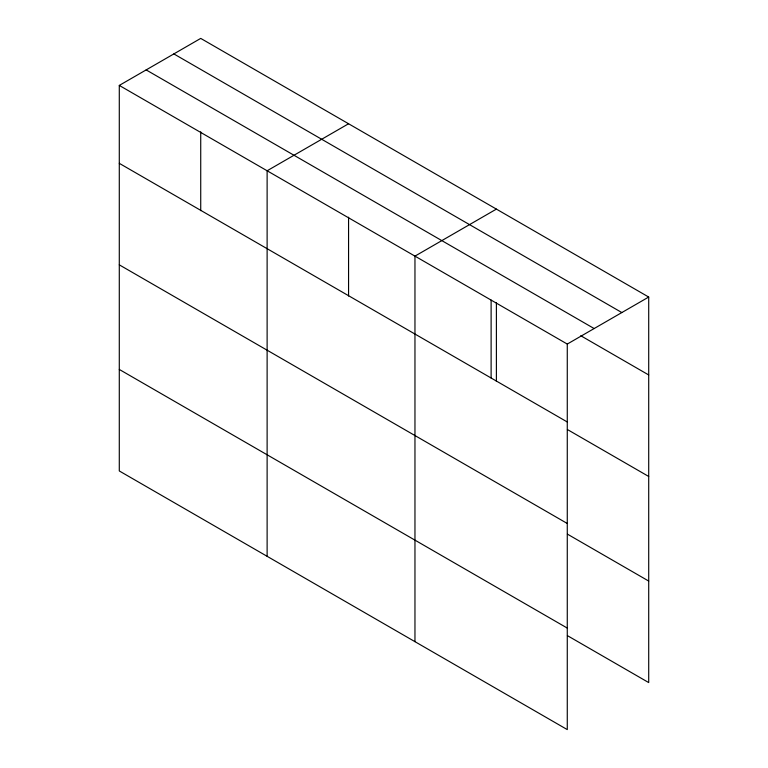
<?xml version="1.0" encoding="UTF-8"?>
<svg xmlns="http://www.w3.org/2000/svg" width="768" height="768" viewBox="0 0 768 768"><rect width="100%" height="100%" fill="white"/><g stroke="black" fill="none" stroke-linecap="round" stroke-linejoin="round"><path stroke-width="1.15" d="M119.29 85.421L567.274 344.064L567.274 729.6L119.29 470.957L119.29 85.421L200.726 38.4L648.71 297.043L648.71 682.579L567.408 635.635M348.566 123.754L267.12 170.774L267.12 556.31M496.397 209.107L414.96 256.128L414.96 641.664M567.274 344.064L648.71 297.043M173.856 53.914L621.84 312.557M146.16 69.907L594.144 328.55M580.79 335.741L648.71 374.957M119.29 163.334L567.274 421.978M567.408 429.533L648.71 476.467M119.29 264.845L567.274 523.488M567.408 534.125L648.71 581.059M119.29 369.437L567.274 628.08M496.397 302.544L496.397 381.37M491.117 300.096L491.117 378.01M348.566 217.19L348.566 296.016M200.726 131.837L200.726 210.662"/></g></svg>
